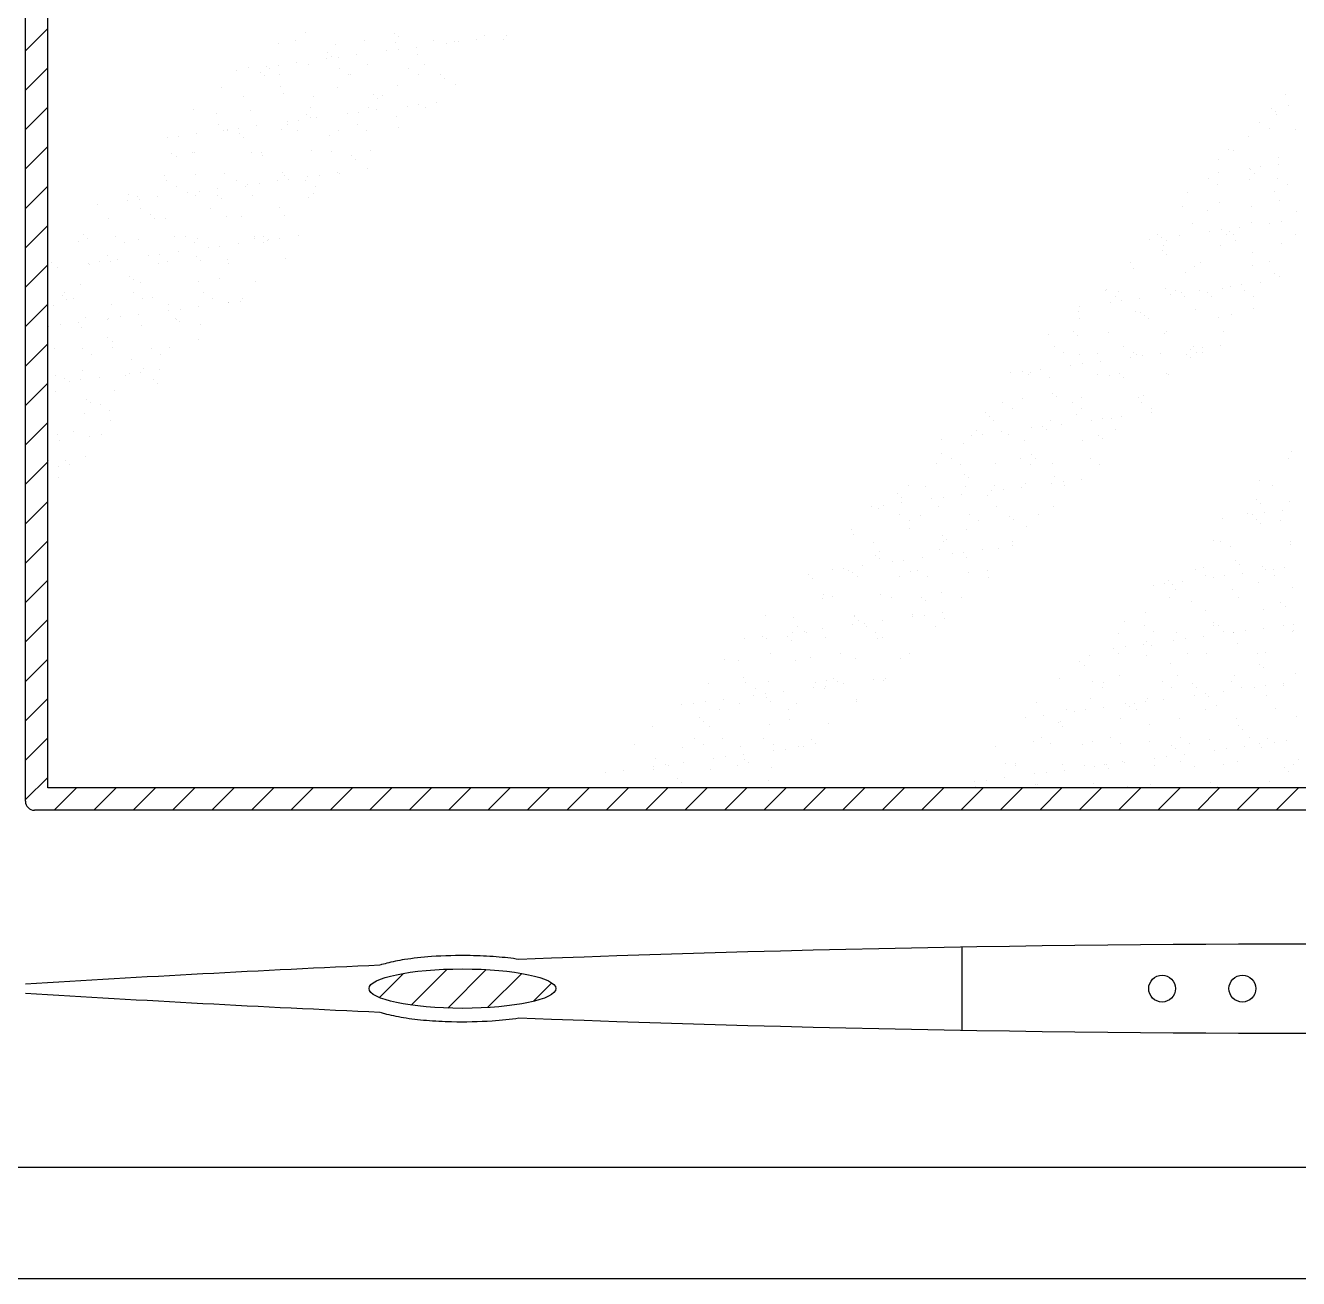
# Model space of a CAD drawing. Header units: inches. Extents: x 11.8 to 54.3, y 10.8 to 35.6.
# Drawn here: x 27.0913 to 27.4767, y 26.4983 to 26.8776 of the extents above; entities that cross this region are included whole.
import ezdxf

# ---------------------------------------------------------------- set-up
doc = ezdxf.new("R2010")
doc.units = ezdxf.units.IN
doc.header["$MEASUREMENT"] = 0
doc.layers.add('02', color=2, linetype='Continuous')
doc.layers.add('1', color=1, linetype='Continuous')

msp = doc.modelspace()

# ---------------------------------------------------------------- linework, layer by layer
at = {"layer": '02'}
for p, q in [((27.09131, 26.64279), (27.09131, 27.21384)), ((27.09806, 26.64684), (27.09806, 27.20979)), ((27.09131, 26.87001), (27.09806, 26.87676)), ((27.17598, 26.87557), (27.17598, 26.87557)), ((27.20299, 26.87534), (27.20299, 26.87534)), ((27.20424, 26.8742), (27.20424, 26.8742)), ((27.22784, 26.8735), (27.22784, 26.8735)), ((27.2304, 26.87474), (27.2304, 26.87474)), ((27.237, 26.87471), (27.237, 26.87471)), ((27.16798, 26.87205), (27.16798, 26.87205)), ((27.17293, 26.87317), (27.17293, 26.87317)), ((27.18525, 26.87196), (27.18525, 26.87196)), ((27.19395, 26.87321), (27.19395, 26.87321)), ((27.20067, 26.86992), (27.20067, 26.86992)), ((27.20348, 26.87262), (27.20348, 26.87262)), ((27.20418, 26.87038), (27.20418, 26.87038)), ((27.20967, 26.87111), (27.20967, 26.87111)), ((27.21497, 26.87324), (27.21497, 26.87324)), ((27.21883, 26.87231), (27.21883, 26.87231)), ((27.22115, 26.87284), (27.22115, 26.87284)), ((27.22235, 26.87278), (27.22235, 26.87278)), ((27.236, 26.87328), (27.236, 26.87328)), ((27.17333, 26.86632), (27.17333, 26.86632)), ((27.17711, 26.86572), (27.17711, 26.86572)), ((27.1825, 26.86753), (27.1825, 26.86753)), ((27.1827, 26.86942), (27.1827, 26.86942)), ((27.18395, 26.86828), (27.18395, 26.86828)), ((27.18601, 26.86799), (27.18601, 26.86799)), ((27.1915, 26.86871), (27.1915, 26.86871)), ((27.19478, 26.86594), (27.19478, 26.86594)), ((27.21011, 26.86882), (27.21011, 26.86882)), ((27.21205, 26.86586), (27.21205, 26.86586)), ((27.09131, 26.85808), (27.09806, 26.86483)), ((27.15516, 26.86393), (27.15516, 26.86393)), ((27.15888, 26.86506), (27.15888, 26.86506)), ((27.16241, 26.86349), (27.16241, 26.86349)), ((27.16366, 26.86235), (27.16366, 26.86235)), ((27.16433, 26.86514), (27.16433, 26.86514)), ((27.16529, 26.86461), (27.16529, 26.86461)), ((27.16784, 26.8656), (27.16784, 26.8656)), ((27.16814, 26.86279), (27.16814, 26.86279)), ((27.18631, 26.86465), (27.18631, 26.86465)), ((27.18916, 26.86283), (27.18916, 26.86283)), ((27.18982, 26.8629), (27.18982, 26.8629)), ((27.20733, 26.86468), (27.20733, 26.86468)), ((27.21018, 26.86287), (27.21018, 26.86287)), ((27.21683, 26.86266), (27.21683, 26.86266)), ((27.15074, 26.85881), (27.15074, 26.85881)), ((27.16841, 26.85904), (27.16841, 26.85904)), ((27.18568, 26.85896), (27.18568, 26.85896)), ((27.20391, 26.85961), (27.20391, 26.85961)), ((27.21807, 26.86152), (27.21807, 26.86152)), ((27.22158, 26.85984), (27.22158, 26.85984)), ((27.15736, 26.85623), (27.15736, 26.85623)), ((27.16953, 26.85697), (27.16953, 26.85697)), ((27.17839, 26.85627), (27.17839, 26.85627)), ((27.19654, 26.85674), (27.19654, 26.85674)), ((27.19778, 26.8556), (27.19778, 26.8556)), ((27.19941, 26.8563), (27.19941, 26.8563)), ((27.21589, 26.85445), (27.21589, 26.85445)), ((27.47267, 26.8568), (27.47267, 26.8568)), ((27.09131, 26.84615), (27.09806, 26.8529)), ((27.14204, 26.85214), (27.14204, 26.85214)), ((27.14924, 26.85105), (27.14924, 26.85105)), ((27.15931, 26.85205), (27.15931, 26.85205)), ((27.17625, 26.85081), (27.17625, 26.85081)), ((27.17754, 26.85271), (27.17754, 26.85271)), ((27.18872, 26.85087), (27.18872, 26.85087)), ((27.19223, 26.85133), (27.19223, 26.85133)), ((27.19521, 26.85294), (27.19521, 26.85294)), ((27.19772, 26.85206), (27.19772, 26.85206)), ((27.20689, 26.85326), (27.20689, 26.85326)), ((27.2104, 26.85373), (27.2104, 26.85373)), ((27.21247, 26.85285), (27.21247, 26.85285)), ((27.46863, 26.85259), (27.46863, 26.85259)), ((27.46987, 26.85145), (27.46987, 26.85145)), ((27.47017, 26.8506), (27.47017, 26.8506)), ((27.47371, 26.85344), (27.47371, 26.85344)), ((27.14972, 26.84767), (27.14972, 26.84767)), ((27.15589, 26.84655), (27.15589, 26.84655)), ((27.16138, 26.84727), (27.16138, 26.84727)), ((27.17055, 26.84848), (27.17055, 26.84848)), ((27.17074, 26.8477), (27.17074, 26.8477)), ((27.17406, 26.84894), (27.17406, 26.84894)), ((27.17749, 26.84967), (27.17749, 26.84967)), ((27.17955, 26.84967), (27.17955, 26.84967)), ((27.19176, 26.84774), (27.19176, 26.84774)), ((27.20365, 26.85022), (27.20365, 26.85022)), ((27.20433, 26.84661), (27.20433, 26.84661)), ((27.46503, 26.84824), (27.46503, 26.84824)), ((27.13421, 26.8437), (27.13421, 26.8437)), ((27.13772, 26.84416), (27.13772, 26.84416)), ((27.14321, 26.84488), (27.14321, 26.84488)), ((27.15117, 26.84581), (27.15117, 26.84581)), ((27.15238, 26.84609), (27.15238, 26.84609)), ((27.15257, 26.84585), (27.15257, 26.84585)), ((27.15596, 26.84489), (27.15596, 26.84489)), ((27.1572, 26.84375), (27.1572, 26.84375)), ((27.16883, 26.84603), (27.16883, 26.84603)), ((27.17359, 26.84589), (27.17359, 26.84589)), ((27.18336, 26.84429), (27.18336, 26.84429)), ((27.1861, 26.84595), (27.1861, 26.84595)), ((27.19461, 26.84593), (27.19461, 26.84593)), ((27.46147, 26.84393), (27.46147, 26.84393)), ((27.46788, 26.84643), (27.46788, 26.84643)), ((27.47574, 26.84607), (27.47574, 26.84607)), ((27.09131, 26.83422), (27.09806, 26.84097)), ((27.13566, 26.83897), (27.13566, 26.83897)), ((27.1418, 26.83929), (27.1418, 26.83929)), ((27.14246, 26.83913), (27.14246, 26.83913)), ((27.15973, 26.83905), (27.15973, 26.83905)), ((27.16282, 26.83932), (27.16282, 26.83932)), ((27.17796, 26.8397), (27.17796, 26.8397)), ((27.18384, 26.83936), (27.18384, 26.83936)), ((27.19563, 26.83993), (27.19563, 26.83993)), ((27.45545, 26.84015), (27.45545, 26.84015)), ((27.4571, 26.83986), (27.4571, 26.83986)), ((27.13691, 26.83783), (27.13691, 26.83783)), ((27.16307, 26.83837), (27.16307, 26.83837)), ((27.19008, 26.83814), (27.19008, 26.83814)), ((27.19133, 26.837), (27.19133, 26.837)), ((27.45236, 26.83694), (27.45236, 26.83694)), ((27.47059, 26.8376), (27.47059, 26.8376)), ((27.47076, 26.83557), (27.47076, 26.83557)), ((27.13336, 26.83214), (27.13336, 26.83214)), ((27.14278, 26.83244), (27.14278, 26.83244)), ((27.15159, 26.8328), (27.15159, 26.8328)), ((27.16926, 26.83303), (27.16926, 26.83303)), ((27.16979, 26.83221), (27.16979, 26.83221)), ((27.17103, 26.83107), (27.17103, 26.83107)), ((27.17677, 26.83182), (27.17677, 26.83182)), ((27.18029, 26.83229), (27.18029, 26.83229)), ((27.18577, 26.83301), (27.18577, 26.83301)), ((27.18653, 26.83294), (27.18653, 26.83294)), ((27.19494, 26.83421), (27.19494, 26.83421)), ((27.44946, 26.8313), (27.44946, 26.8313)), ((27.45259, 26.83318), (27.45259, 26.83318)), ((27.46176, 26.83439), (27.46176, 26.83439)), ((27.46217, 26.83399), (27.46217, 26.83399)), ((27.46341, 26.83285), (27.46341, 26.83285)), ((27.46528, 26.83485), (27.46528, 26.83485)), ((27.47048, 26.83134), (27.47048, 26.83134)), ((27.09131, 26.82228), (27.09806, 26.82903)), ((27.13415, 26.83073), (27.13415, 26.83073)), ((27.137, 26.82891), (27.137, 26.82891)), ((27.14395, 26.8275), (27.14395, 26.8275)), ((27.14944, 26.82822), (27.14944, 26.82822)), ((27.15517, 26.83076), (27.15517, 26.83076)), ((27.15802, 26.82895), (27.15802, 26.82895)), ((27.1586, 26.82943), (27.1586, 26.82943)), ((27.16212, 26.82989), (27.16212, 26.82989)), ((27.16761, 26.83062), (27.16761, 26.83062)), ((27.17619, 26.8308), (27.17619, 26.8308)), ((27.17904, 26.82899), (27.17904, 26.82899)), ((27.45231, 26.82949), (27.45231, 26.82949)), ((27.46189, 26.83092), (27.46189, 26.83092)), ((27.46929, 26.82747), (27.46929, 26.82747)), ((27.47333, 26.82952), (27.47333, 26.82952)), ((27.1131, 26.82344), (27.1131, 26.82344)), ((27.12226, 26.82465), (27.12226, 26.82465)), ((27.12249, 26.82652), (27.12249, 26.82652)), ((27.12522, 26.8259), (27.12522, 26.8259)), ((27.12578, 26.82511), (27.12578, 26.82511)), ((27.13127, 26.82583), (27.13127, 26.82583)), ((27.14043, 26.82704), (27.14043, 26.82704)), ((27.14289, 26.82612), (27.14289, 26.82612)), ((27.1495, 26.82629), (27.1495, 26.82629)), ((27.15074, 26.82515), (27.15074, 26.82515)), ((27.16016, 26.82604), (27.16016, 26.82604)), ((27.17691, 26.82569), (27.17691, 26.82569)), ((27.17839, 26.8267), (27.17839, 26.8267)), ((27.44312, 26.82693), (27.44312, 26.82693)), ((27.45279, 26.82393), (27.45279, 26.82393)), ((27.47102, 26.82459), (27.47102, 26.82459)), ((27.12623, 26.82235), (27.12623, 26.82235)), ((27.12921, 26.82036), (27.12921, 26.82036)), ((27.14725, 26.82238), (27.14725, 26.82238)), ((27.15202, 26.8198), (27.15202, 26.8198)), ((27.15662, 26.81977), (27.15662, 26.81977)), ((27.16827, 26.82242), (27.16827, 26.82242)), ((27.16969, 26.82002), (27.16969, 26.82002)), ((27.44153, 26.82292), (27.44153, 26.82292)), ((27.449, 26.82155), (27.449, 26.82155)), ((27.46255, 26.82296), (27.46255, 26.82296)), ((27.47601, 26.82132), (27.47601, 26.82132)), ((27.09131, 26.81035), (27.09806, 26.8171)), ((27.11652, 26.81922), (27.11652, 26.81922)), ((27.13045, 26.81922), (27.13045, 26.81922)), ((27.13379, 26.81914), (27.13379, 26.81914)), ((27.44465, 26.81769), (27.44465, 26.81769)), ((27.45333, 26.8158), (27.45333, 26.8158)), ((27.45882, 26.81652), (27.45882, 26.81652)), ((27.46232, 26.81791), (27.46232, 26.81791)), ((27.46799, 26.81773), (27.46799, 26.81773)), ((27.4715, 26.81819), (27.4715, 26.81819)), ((27.10741, 26.81224), (27.10741, 26.81224)), ((27.10892, 26.81444), (27.10892, 26.81444)), ((27.11016, 26.8133), (27.11016, 26.8133)), ((27.11858, 26.81378), (27.11858, 26.81378)), ((27.12143, 26.81197), (27.12143, 26.81197)), ((27.12565, 26.81289), (27.12565, 26.81289)), ((27.13632, 26.81384), (27.13632, 26.81384)), ((27.13961, 26.81382), (27.13961, 26.81382)), ((27.14245, 26.81201), (27.14245, 26.81201)), ((27.14331, 26.81312), (27.14331, 26.81312)), ((27.16058, 26.81304), (27.16058, 26.81304)), ((27.16063, 26.81386), (27.16063, 26.81386)), ((27.16333, 26.81361), (27.16333, 26.81361)), ((27.16347, 26.81205), (27.16347, 26.81205)), ((27.16458, 26.81247), (27.16458, 26.81247)), ((27.16483, 26.81277), (27.16483, 26.81277)), ((27.16834, 26.81324), (27.16834, 26.81324)), ((27.17383, 26.81396), (27.17383, 26.81396)), ((27.43165, 26.81295), (27.43165, 26.81295)), ((27.43389, 26.81436), (27.43389, 26.81436)), ((27.43516, 26.81341), (27.43516, 26.81341)), ((27.43674, 26.81254), (27.43674, 26.81254)), ((27.44065, 26.81413), (27.44065, 26.81413)), ((27.44982, 26.81534), (27.44982, 26.81534)), ((27.45491, 26.8144), (27.45491, 26.8144)), ((27.45571, 26.81539), (27.45571, 26.81539)), ((27.45696, 26.81425), (27.45696, 26.81425)), ((27.45776, 26.81258), (27.45776, 26.81258)), ((27.47593, 26.81443), (27.47593, 26.81443)), ((27.11603, 26.80792), (27.11603, 26.80792)), ((27.12849, 26.80799), (27.12849, 26.80799)), ((27.132, 26.80845), (27.132, 26.80845)), ((27.13749, 26.80917), (27.13749, 26.80917)), ((27.14666, 26.81038), (27.14666, 26.81038)), ((27.15017, 26.81084), (27.15017, 26.81084)), ((27.15566, 26.81157), (27.15566, 26.81157)), ((27.43542, 26.80947), (27.43542, 26.80947)), ((27.43594, 26.81101), (27.43594, 26.81101)), ((27.43667, 26.80833), (27.43667, 26.80833)), ((27.45321, 26.81093), (27.45321, 26.81093)), ((27.46283, 26.80887), (27.46283, 26.80887)), ((27.47144, 26.81159), (27.47144, 26.81159)), ((27.09131, 26.79842), (27.09806, 26.80517)), ((27.09927, 26.80599), (27.09927, 26.80599)), ((27.10115, 26.80439), (27.10115, 26.80439)), ((27.11032, 26.8056), (27.11032, 26.8056)), ((27.11066, 26.8054), (27.11066, 26.8054)), ((27.11383, 26.80606), (27.11383, 26.80606)), ((27.11694, 26.80622), (27.11694, 26.80622)), ((27.11932, 26.80678), (27.11932, 26.80678)), ((27.13168, 26.80544), (27.13168, 26.80544)), ((27.13421, 26.80613), (27.13421, 26.80613)), ((27.14304, 26.80769), (27.14304, 26.80769)), ((27.14429, 26.80655), (27.14429, 26.80655)), ((27.15244, 26.80679), (27.15244, 26.80679)), ((27.1527, 26.80548), (27.1527, 26.80548)), ((27.17011, 26.80701), (27.17011, 26.80701)), ((27.42596, 26.80598), (27.42596, 26.80598)), ((27.44507, 26.80468), (27.44507, 26.80468)), ((27.44699, 26.80602), (27.44699, 26.80602)), ((27.46274, 26.80491), (27.46274, 26.80491)), ((27.46801, 26.80605), (27.46801, 26.80605)), ((27.12275, 26.80176), (27.12275, 26.80176)), ((27.124, 26.80062), (27.124, 26.80062)), ((27.15016, 26.80117), (27.15016, 26.80117)), ((27.42684, 26.80403), (27.42684, 26.80403)), ((27.44254, 26.80295), (27.44254, 26.80295)), ((27.46955, 26.80271), (27.46955, 26.80271)), ((27.47079, 26.80157), (27.47079, 26.80157)), ((27.10302, 26.79684), (27.10302, 26.79684)), ((27.10784, 26.79923), (27.10784, 26.79923)), ((27.12404, 26.79688), (27.12404, 26.79688)), ((27.12607, 26.79989), (27.12607, 26.79989)), ((27.14374, 26.80011), (27.14374, 26.80011)), ((27.14506, 26.79692), (27.14506, 26.79692)), ((27.16101, 26.80003), (27.16101, 26.80003)), ((27.41832, 26.79742), (27.41832, 26.79742)), ((27.4187, 26.79778), (27.4187, 26.79778)), ((27.42225, 26.79702), (27.42225, 26.79702)), ((27.43637, 26.79801), (27.43637, 26.79801)), ((27.43934, 26.79745), (27.43934, 26.79745)), ((27.44138, 26.79675), (27.44138, 26.79675)), ((27.44687, 26.79747), (27.44687, 26.79747)), ((27.44926, 26.79679), (27.44926, 26.79679)), ((27.45364, 26.79792), (27.45364, 26.79792)), ((27.45604, 26.79868), (27.45604, 26.79868)), ((27.45955, 26.79914), (27.45955, 26.79914)), ((27.46036, 26.79749), (27.46036, 26.79749)), ((27.46504, 26.79987), (27.46504, 26.79987)), ((27.09131, 26.78649), (27.09806, 26.79324)), ((27.0997, 26.79298), (27.0997, 26.79298)), ((27.10246, 26.79584), (27.10246, 26.79584)), ((27.1037, 26.7947), (27.1037, 26.7947)), ((27.10586, 26.79503), (27.10586, 26.79503)), ((27.11737, 26.79321), (27.11737, 26.79321)), ((27.12688, 26.79507), (27.12688, 26.79507)), ((27.12987, 26.79524), (27.12987, 26.79524)), ((27.13464, 26.79313), (27.13464, 26.79313)), ((27.14371, 26.79252), (27.14371, 26.79252)), ((27.1479, 26.79511), (27.1479, 26.79511)), ((27.15287, 26.79378), (27.15287, 26.79378)), ((27.15288, 26.79372), (27.15288, 26.79372)), ((27.15639, 26.79419), (27.15639, 26.79419)), ((27.15688, 26.79501), (27.15688, 26.79501)), ((27.41053, 26.79269), (27.41053, 26.79269)), ((27.4197, 26.7939), (27.4197, 26.7939)), ((27.42117, 26.7956), (27.42117, 26.7956)), ((27.42321, 26.79436), (27.42321, 26.79436)), ((27.4287, 26.79508), (27.4287, 26.79508)), ((27.43787, 26.79629), (27.43787, 26.79629)), ((27.44219, 26.79564), (27.44219, 26.79564)), ((27.4505, 26.79565), (27.4505, 26.79565)), ((27.46321, 26.79568), (27.46321, 26.79568)), ((27.10958, 26.78932), (27.10958, 26.78932)), ((27.11654, 26.78894), (27.11654, 26.78894)), ((27.12006, 26.7894), (27.12006, 26.7894)), ((27.12554, 26.79012), (27.12554, 26.79012)), ((27.13471, 26.79133), (27.13471, 26.79133)), ((27.13659, 26.78908), (27.13659, 26.78908)), ((27.13823, 26.79179), (27.13823, 26.79179)), ((27.41, 26.7911), (27.41, 26.7911)), ((27.4104, 26.78904), (27.4104, 26.78904)), ((27.42727, 26.79102), (27.42727, 26.79102)), ((27.42897, 26.79086), (27.42897, 26.79086)), ((27.43021, 26.78972), (27.43021, 26.78972)), ((27.43142, 26.78908), (27.43142, 26.78908)), ((27.4455, 26.79168), (27.4455, 26.79168)), ((27.45244, 26.78911), (27.45244, 26.78911)), ((27.45637, 26.79027), (27.45637, 26.79027)), ((27.46317, 26.7919), (27.46317, 26.7919)), ((27.09837, 26.78655), (27.09837, 26.78655)), ((27.10189, 26.78701), (27.10189, 26.78701)), ((27.10737, 26.78773), (27.10737, 26.78773)), ((27.10827, 26.78622), (27.10827, 26.78622)), ((27.11611, 26.7885), (27.11611, 26.7885)), ((27.1265, 26.78688), (27.1265, 26.78688)), ((27.13713, 26.78854), (27.13713, 26.78854)), ((27.13783, 26.78794), (27.13783, 26.78794)), ((27.14416, 26.78711), (27.14416, 26.78711)), ((27.40867, 26.78494), (27.40867, 26.78494)), ((27.41913, 26.78477), (27.41913, 26.78477)), ((27.4368, 26.785), (27.4368, 26.785)), ((27.45406, 26.78492), (27.45406, 26.78492)), ((27.09131, 26.77455), (27.09806, 26.7813)), ((27.11629, 26.78316), (27.11629, 26.78316)), ((27.11754, 26.78202), (27.11754, 26.78202)), ((27.1437, 26.78256), (27.1437, 26.78256)), ((27.4009, 26.78412), (27.4009, 26.78412)), ((27.40992, 26.7838), (27.40992, 26.7838)), ((27.43608, 26.78434), (27.43608, 26.78434)), ((27.10013, 26.77998), (27.10013, 26.77998)), ((27.10847, 26.77994), (27.10847, 26.77994)), ((27.11131, 26.77813), (27.11131, 26.77813)), ((27.11779, 26.7802), (27.11779, 26.7802)), ((27.12949, 26.77998), (27.12949, 26.77998)), ((27.13233, 26.77817), (27.13233, 26.77817)), ((27.13506, 26.78012), (27.13506, 26.78012)), ((27.40275, 26.78048), (27.40275, 26.78048)), ((27.4056, 26.77866), (27.4056, 26.77866)), ((27.41042, 26.7781), (27.41042, 26.7781)), ((27.41579, 26.77842), (27.41579, 26.77842)), ((27.42377, 26.78051), (27.42377, 26.78051)), ((27.42592, 26.77724), (27.42592, 26.77724)), ((27.42662, 26.7787), (27.42662, 26.7787)), ((27.42769, 26.77801), (27.42769, 26.77801)), ((27.42944, 26.7777), (27.42944, 26.7777)), ((27.43493, 26.77843), (27.43493, 26.77843)), ((27.4428, 26.77819), (27.4428, 26.77819)), ((27.44409, 26.77963), (27.44409, 26.77963)), ((27.44479, 26.78055), (27.44479, 26.78055)), ((27.44592, 26.77867), (27.44592, 26.77867)), ((27.44761, 26.78009), (27.44761, 26.78009)), ((27.44764, 26.77874), (27.44764, 26.77874)), ((27.45309, 26.78082), (27.45309, 26.78082)), ((27.10869, 26.77322), (27.10869, 26.77322)), ((27.12341, 26.77664), (27.12341, 26.77664)), ((27.12692, 26.77387), (27.12692, 26.77387)), ((27.13177, 26.77347), (27.13177, 26.77347)), ((27.39859, 26.77364), (27.39859, 26.77364)), ((27.40775, 26.77485), (27.40775, 26.77485)), ((27.41127, 26.77531), (27.41127, 26.77531)), ((27.41676, 26.77603), (27.41676, 26.77603)), ((27.44405, 26.77705), (27.44405, 26.77705)), ((27.09131, 26.76262), (27.09806, 26.76937)), ((27.10054, 26.77156), (27.10054, 26.77156)), ((27.10312, 26.77072), (27.10312, 26.77072)), ((27.1046, 26.76989), (27.1046, 26.76989)), ((27.10811, 26.77035), (27.10811, 26.77035)), ((27.1136, 26.77108), (27.1136, 26.77108)), ((27.12156, 26.7716), (27.12156, 26.7716)), ((27.12277, 26.77228), (27.12277, 26.77228)), ((27.12628, 26.77274), (27.12628, 26.77274)), ((27.13013, 26.77048), (27.13013, 26.77048)), ((27.38959, 26.77246), (27.38959, 26.77246)), ((27.3931, 26.77292), (27.3931, 26.77292)), ((27.39483, 26.7721), (27.39483, 26.7721)), ((27.3955, 26.7725), (27.3955, 26.7725)), ((27.40132, 26.77111), (27.40132, 26.77111)), ((27.41585, 26.77213), (27.41585, 26.77213)), ((27.41955, 26.77177), (27.41955, 26.77177)), ((27.42251, 26.77226), (27.42251, 26.77226)), ((27.42375, 26.77112), (27.42375, 26.77112)), ((27.43687, 26.77217), (27.43687, 26.77217)), ((27.43722, 26.77199), (27.43722, 26.77199)), ((27.10055, 26.76697), (27.10055, 26.76697)), ((27.11822, 26.7672), (27.11822, 26.7672)), ((27.13137, 26.76934), (27.13137, 26.76934)), ((27.40222, 26.76634), (27.40222, 26.76634)), ((27.42963, 26.76574), (27.42963, 26.76574)), ((27.10984, 26.76456), (27.10984, 26.76456)), ((27.11108, 26.76342), (27.11108, 26.76342)), ((27.11392, 26.76304), (27.11392, 26.76304)), ((27.38718, 26.76353), (27.38718, 26.76353)), ((27.39003, 26.76172), (27.39003, 26.76172)), ((27.39318, 26.76487), (27.39318, 26.76487)), ((27.40346, 26.7652), (27.40346, 26.7652)), ((27.40821, 26.76357), (27.40821, 26.76357)), ((27.41085, 26.76509), (27.41085, 26.76509)), ((27.41105, 26.76176), (27.41105, 26.76176)), ((27.42812, 26.76501), (27.42812, 26.76501)), ((27.42923, 26.76361), (27.42923, 26.76361)), ((27.43207, 26.7618), (27.43207, 26.7618)), ((27.10912, 26.76021), (27.10912, 26.76021)), ((27.11677, 26.76123), (27.11677, 26.76123)), ((27.11696, 26.75804), (27.11696, 26.75804)), ((27.38193, 26.76041), (27.38193, 26.76041)), ((27.38317, 26.75927), (27.38317, 26.75927)), ((27.38448, 26.75819), (27.38448, 26.75819)), ((27.40175, 26.75811), (27.40175, 26.75811)), ((27.40934, 26.75982), (27.40934, 26.75982)), ((27.41398, 26.75819), (27.41398, 26.75819)), ((27.41749, 26.75865), (27.41749, 26.75865)), ((27.41998, 26.75876), (27.41998, 26.75876)), ((27.42298, 26.75938), (27.42298, 26.75938)), ((27.43215, 26.76058), (27.43215, 26.76058)), ((27.09131, 26.75069), (27.09806, 26.75744)), ((27.10098, 26.75397), (27.10098, 26.75397)), ((27.10599, 26.75466), (27.10599, 26.75466)), ((27.37926, 26.75516), (27.37926, 26.75516)), ((27.38664, 26.75459), (27.38664, 26.75459)), ((27.39581, 26.7558), (27.39581, 26.7558)), ((27.39932, 26.75626), (27.39932, 26.75626)), ((27.40028, 26.75519), (27.40028, 26.75519)), ((27.40481, 26.75698), (27.40481, 26.75698)), ((27.4213, 26.75523), (27.4213, 26.75523)), ((27.10165, 26.75203), (27.10165, 26.75203)), ((27.11082, 26.75323), (27.11082, 26.75323)), ((27.11433, 26.7537), (27.11433, 26.7537)), ((27.36847, 26.7522), (27.36847, 26.7522)), ((27.37537, 26.7512), (27.37537, 26.7512)), ((27.37764, 26.75341), (27.37764, 26.75341)), ((27.38115, 26.75387), (27.38115, 26.75387)), ((27.38904, 26.75389), (27.38904, 26.75389)), ((27.39361, 26.75186), (27.39361, 26.75186)), ((27.41127, 26.75208), (27.41127, 26.75208)), ((27.41605, 26.75366), (27.41605, 26.75366)), ((27.4173, 26.75252), (27.4173, 26.75252)), ((27.10954, 26.74721), (27.10954, 26.74721)), ((27.36875, 26.74797), (27.36875, 26.74797)), ((27.37162, 26.74659), (27.37162, 26.74659)), ((27.39264, 26.74663), (27.39264, 26.74663)), ((27.39576, 26.74774), (27.39576, 26.74774)), ((27.39701, 26.7466), (27.39701, 26.7466)), ((27.41366, 26.74667), (27.41366, 26.74667)), ((27.47357, 26.74656), (27.47357, 26.74656)), ((27.47471, 26.74871), (27.47471, 26.74871)), ((27.09131, 26.73876), (27.09806, 26.74551)), ((27.09835, 26.7461), (27.09835, 26.7461)), ((27.1012, 26.74428), (27.1012, 26.74428)), ((27.10338, 26.74596), (27.10338, 26.74596)), ((27.10463, 26.74482), (27.10463, 26.74482)), ((27.36724, 26.74496), (27.36724, 26.74496)), ((27.37446, 26.74478), (27.37446, 26.74478)), ((27.3849, 26.74518), (27.3849, 26.74518)), ((27.39548, 26.74482), (27.39548, 26.74482)), ((27.40217, 26.7451), (27.40217, 26.7451)), ((27.4165, 26.74486), (27.4165, 26.74486)), ((27.1014, 26.74096), (27.1014, 26.74096)), ((27.37547, 26.74181), (27.37547, 26.74181)), ((27.37672, 26.74067), (27.37672, 26.74067)), ((27.39403, 26.73885), (27.39403, 26.73885)), ((27.40203, 26.73914), (27.40203, 26.73914)), ((27.40288, 26.74122), (27.40288, 26.74122)), ((27.40555, 26.7396), (27.40555, 26.7396)), ((27.41103, 26.74033), (27.41103, 26.74033)), ((27.46487, 26.73988), (27.46487, 26.73988)), ((27.35518, 26.73589), (27.35518, 26.73589)), ((27.35642, 26.73475), (27.35642, 26.73475)), ((27.35853, 26.73828), (27.35853, 26.73828)), ((27.36369, 26.73821), (27.36369, 26.73821)), ((27.36921, 26.73482), (27.36921, 26.73482)), ((27.37469, 26.73554), (27.37469, 26.73554)), ((27.3758, 26.7382), (27.3758, 26.7382)), ((27.38259, 26.73529), (27.38259, 26.73529)), ((27.38386, 26.73675), (27.38386, 26.73675)), ((27.38471, 26.73825), (27.38471, 26.73825)), ((27.38738, 26.73721), (27.38738, 26.73721)), ((27.39286, 26.73793), (27.39286, 26.73793)), ((27.40573, 26.73829), (27.40573, 26.73829)), ((27.46879, 26.73841), (27.46879, 26.73841)), ((27.09131, 26.72682), (27.09806, 26.73357)), ((27.34752, 26.73197), (27.34752, 26.73197)), ((27.34943, 26.73129), (27.34943, 26.73129)), ((27.35104, 26.73243), (27.35104, 26.73243)), ((27.35653, 26.73315), (27.35653, 26.73315)), ((27.36569, 26.73436), (27.36569, 26.73436)), ((27.36766, 26.73195), (27.36766, 26.73195)), ((27.38533, 26.73218), (27.38533, 26.73218)), ((27.4026, 26.73209), (27.4026, 26.73209)), ((27.46401, 26.73423), (27.46401, 26.73423)), ((27.46526, 26.73309), (27.46526, 26.73309)), ((27.47177, 26.73085), (27.47177, 26.73085)), ((27.47399, 26.73355), (27.47399, 26.73355)), ((27.35605, 26.72965), (27.35605, 26.72965)), ((27.35889, 26.72784), (27.35889, 26.72784)), ((27.3623, 26.72937), (27.3623, 26.72937)), ((27.37707, 26.72969), (27.37707, 26.72969)), ((27.37991, 26.72788), (27.37991, 26.72788)), ((27.38931, 26.72914), (27.38931, 26.72914)), ((27.39055, 26.728), (27.39055, 26.728)), ((27.39809, 26.72973), (27.39809, 26.72973)), ((27.4536, 26.72845), (27.4536, 26.72845)), ((27.46115, 26.72984), (27.46115, 26.72984)), ((27.46276, 26.72966), (27.46276, 26.72966)), ((27.464, 26.72803), (27.464, 26.72803)), ((27.46628, 26.73012), (27.46628, 26.73012)), ((27.47113, 26.72771), (27.47113, 26.72771)), ((27.34129, 26.72505), (27.34129, 26.72505)), ((27.342, 26.72344), (27.342, 26.72344)), ((27.35896, 26.72527), (27.35896, 26.72527)), ((27.36901, 26.72321), (27.36901, 26.72321)), ((27.37623, 26.72519), (27.37623, 26.72519)), ((27.39446, 26.72585), (27.39446, 26.72585)), ((27.46529, 26.72687), (27.46529, 26.72687)), ((27.09131, 26.71489), (27.09806, 26.72164)), ((27.34812, 26.72127), (27.34812, 26.72127)), ((27.36914, 26.72131), (27.36914, 26.72131)), ((27.37026, 26.72207), (27.37026, 26.72207)), ((27.39009, 26.72009), (27.39009, 26.72009)), ((27.39016, 26.72135), (27.39016, 26.72135)), ((27.45084, 26.72179), (27.45084, 26.72179)), ((27.45322, 26.72146), (27.45322, 26.72146)), ((27.45619, 26.71989), (27.45619, 26.71989)), ((27.47424, 26.7215), (27.47424, 26.7215)), ((27.47442, 26.72054), (27.47442, 26.72054)), ((27.34872, 26.71729), (27.34872, 26.71729)), ((27.34985, 26.71829), (27.34985, 26.71829)), ((27.34997, 26.71615), (27.34997, 26.71615)), ((27.35726, 26.71577), (27.35726, 26.71577)), ((27.36275, 26.71649), (27.36275, 26.71649)), ((27.36809, 26.71894), (27.36809, 26.71894)), ((27.37192, 26.7177), (27.37192, 26.7177)), ((27.37543, 26.71816), (27.37543, 26.71816)), ((27.37613, 26.71669), (27.37613, 26.71669)), ((27.38092, 26.71888), (27.38092, 26.71888)), ((27.38575, 26.71917), (27.38575, 26.71917)), ((27.45756, 26.71563), (27.45756, 26.71563)), ((27.33558, 26.71292), (27.33558, 26.71292)), ((27.33909, 26.71338), (27.33909, 26.71338)), ((27.34048, 26.71271), (27.34048, 26.71271)), ((27.34171, 26.71204), (27.34171, 26.71204)), ((27.34458, 26.7141), (27.34458, 26.7141)), ((27.35375, 26.71531), (27.35375, 26.71531)), ((27.35938, 26.71227), (27.35938, 26.71227)), ((27.3615, 26.71275), (27.3615, 26.71275)), ((27.37665, 26.71218), (27.37665, 26.71218)), ((27.38252, 26.71279), (27.38252, 26.71279)), ((27.44558, 26.7129), (27.44558, 26.7129)), ((27.44805, 26.71364), (27.44805, 26.71364)), ((27.4588, 26.71449), (27.4588, 26.71449)), ((27.45982, 26.7118), (27.45982, 26.7118)), ((27.46572, 26.71387), (27.46572, 26.71387)), ((27.4666, 26.71294), (27.4666, 26.71294)), ((27.46899, 26.713), (27.46899, 26.713)), ((27.4725, 26.71347), (27.4725, 26.71347)), ((27.09131, 26.70296), (27.09806, 26.70971)), ((27.32843, 26.71136), (27.32843, 26.71136)), ((27.32968, 26.71022), (27.32968, 26.71022)), ((27.34332, 26.7109), (27.34332, 26.7109)), ((27.35584, 26.71077), (27.35584, 26.71077)), ((27.36434, 26.71094), (27.36434, 26.71094)), ((27.38285, 26.71053), (27.38285, 26.71053)), ((27.43265, 26.70822), (27.43265, 26.70822)), ((27.43616, 26.70868), (27.43616, 26.70868)), ((27.43727, 26.7097), (27.43727, 26.7097)), ((27.43851, 26.70856), (27.43851, 26.70856)), ((27.44165, 26.7094), (27.44165, 26.7094)), ((27.44843, 26.71109), (27.44843, 26.71109)), ((27.45082, 26.71061), (27.45082, 26.71061)), ((27.45433, 26.71107), (27.45433, 26.71107)), ((27.46468, 26.70911), (27.46468, 26.70911)), ((27.46945, 26.71113), (27.46945, 26.71113)), ((27.33255, 26.70433), (27.33255, 26.70433)), ((27.33301, 26.70536), (27.33301, 26.70536)), ((27.33555, 26.70484), (27.33555, 26.70484)), ((27.35028, 26.70528), (27.35028, 26.70528)), ((27.35357, 26.70437), (27.35357, 26.70437)), ((27.36256, 26.70461), (27.36256, 26.70461)), ((27.36851, 26.70594), (27.36851, 26.70594)), ((27.37459, 26.70441), (27.37459, 26.70441)), ((27.43765, 26.70452), (27.43765, 26.70452)), ((27.43935, 26.70696), (27.43935, 26.70696)), ((27.45661, 26.70688), (27.45661, 26.70688)), ((27.45867, 26.70456), (27.45867, 26.70456)), ((27.47484, 26.70754), (27.47484, 26.70754)), ((27.3638, 26.70347), (27.3638, 26.70347)), ((27.44438, 26.70318), (27.44438, 26.70318)), ((27.44847, 26.70063), (27.44847, 26.70063)), ((27.46614, 26.70086), (27.46614, 26.70086)), ((27.47139, 26.70295), (27.47139, 26.70295)), ((27.47264, 26.70181), (27.47264, 26.70181)), ((27.09131, 26.69103), (27.09806, 26.69778)), ((27.31526, 26.69892), (27.31526, 26.69892)), ((27.32391, 26.69838), (27.32391, 26.69838)), ((27.3418, 26.69626), (27.3418, 26.69626)), ((27.34214, 26.69904), (27.34214, 26.69904)), ((27.34227, 26.69868), (27.34227, 26.69868)), ((27.34351, 26.69754), (27.34351, 26.69754)), ((27.34531, 26.69672), (27.34531, 26.69672)), ((27.3508, 26.69744), (27.3508, 26.69744)), ((27.35981, 26.69926), (27.35981, 26.69926)), ((27.35997, 26.69865), (27.35997, 26.69865)), ((27.36348, 26.69911), (27.36348, 26.69911)), ((27.36897, 26.69984), (27.36897, 26.69984)), ((27.36967, 26.69809), (27.36967, 26.69809)), ((27.42409, 26.69726), (27.42409, 26.69726)), ((27.43024, 26.69998), (27.43024, 26.69998)), ((27.4511, 26.69703), (27.4511, 26.69703)), ((27.47521, 26.69635), (27.47521, 26.69635)), ((27.31446, 26.69266), (27.31446, 26.69266)), ((27.32198, 26.69276), (27.32198, 26.69276)), ((27.32363, 26.69387), (27.32363, 26.69387)), ((27.32491, 26.69577), (27.32491, 26.69577)), ((27.32715, 26.69433), (27.32715, 26.69433)), ((27.32776, 26.69396), (27.32776, 26.69396)), ((27.33263, 26.69505), (27.33263, 26.69505)), ((27.33344, 26.69236), (27.33344, 26.69236)), ((27.34593, 26.69581), (27.34593, 26.69581)), ((27.34878, 26.694), (27.34878, 26.694)), ((27.3507, 26.69228), (27.3507, 26.69228)), ((27.36695, 26.69585), (27.36695, 26.69585)), ((27.4221, 26.69373), (27.4221, 26.69373)), ((27.43001, 26.69596), (27.43001, 26.69596)), ((27.43286, 26.69415), (27.43286, 26.69415)), ((27.43977, 26.69396), (27.43977, 26.69396)), ((27.44787, 26.69275), (27.44787, 26.69275)), ((27.45103, 26.696), (27.45103, 26.696)), ((27.45235, 26.69589), (27.45235, 26.69589)), ((27.45388, 26.69419), (27.45388, 26.69419)), ((27.45704, 26.69395), (27.45704, 26.69395)), ((27.45704, 26.69387), (27.45704, 26.69387)), ((27.46056, 26.69442), (27.46056, 26.69442)), ((27.46604, 26.69514), (27.46604, 26.69514)), ((27.47205, 26.69604), (27.47205, 26.69604)), ((27.4749, 26.69423), (27.4749, 26.69423)), ((27.47527, 26.69453), (27.47527, 26.69453)), ((27.30898, 26.69194), (27.30898, 26.69194)), ((27.31577, 26.69213), (27.31577, 26.69213)), ((27.32322, 26.69162), (27.32322, 26.69162)), ((27.34938, 26.69216), (27.34938, 26.69216)), ((27.4207, 26.68917), (27.4207, 26.68917)), ((27.42422, 26.68963), (27.42422, 26.68963)), ((27.4297, 26.69035), (27.4297, 26.69035)), ((27.43081, 26.6911), (27.43081, 26.6911)), ((27.43206, 26.68996), (27.43206, 26.68996)), ((27.43887, 26.69156), (27.43887, 26.69156)), ((27.44239, 26.69202), (27.44239, 26.69202)), ((27.45822, 26.69051), (27.45822, 26.69051)), ((27.09131, 26.67909), (27.09806, 26.68584)), ((27.30293, 26.6857), (27.30293, 26.6857)), ((27.30707, 26.68546), (27.30707, 26.68546)), ((27.31698, 26.68739), (27.31698, 26.68739)), ((27.32433, 26.68537), (27.32433, 26.68537)), ((27.32909, 26.68624), (27.32909, 26.68624)), ((27.338, 26.68743), (27.338, 26.68743)), ((27.34257, 26.68603), (27.34257, 26.68603)), ((27.3561, 26.68601), (27.3561, 26.68601)), ((27.35902, 26.68747), (27.35902, 26.68747)), ((27.41052, 26.68518), (27.41052, 26.68518)), ((27.4134, 26.68705), (27.4134, 26.68705)), ((27.42208, 26.68758), (27.42208, 26.68758)), ((27.43067, 26.68697), (27.43067, 26.68697)), ((27.43793, 26.68458), (27.43793, 26.68458)), ((27.4431, 26.68762), (27.4431, 26.68762)), ((27.4489, 26.68763), (27.4489, 26.68763)), ((27.46413, 26.68766), (27.46413, 26.68766)), ((27.46657, 26.68785), (27.46657, 26.68785)), ((27.41176, 26.68404), (27.41176, 26.68404)), ((27.42253, 26.68073), (27.42253, 26.68073)), ((27.4402, 26.68095), (27.4402, 26.68095)), ((27.45746, 26.68087), (27.45746, 26.68087)), ((27.46494, 26.68435), (27.46494, 26.68435)), ((27.46618, 26.68321), (27.46618, 26.68321)), ((27.47569, 26.68153), (27.47569, 26.68153)), ((27.29796, 26.67847), (27.29796, 26.67847)), ((27.3088, 26.68032), (27.3088, 26.68032)), ((27.30934, 26.67883), (27.30934, 26.67883)), ((27.31219, 26.67702), (27.31219, 26.67702)), ((27.31619, 26.67913), (27.31619, 26.67913)), ((27.32986, 26.67721), (27.32986, 26.67721)), ((27.33036, 26.67887), (27.33036, 26.67887)), ((27.33321, 26.67706), (27.33321, 26.67706)), ((27.33337, 26.67767), (27.33337, 26.67767)), ((27.33386, 26.67935), (27.33386, 26.67935)), ((27.33581, 26.68008), (27.33581, 26.68008)), ((27.33705, 26.67894), (27.33705, 26.67894)), ((27.33886, 26.67839), (27.33886, 26.67839)), ((27.34802, 26.6796), (27.34802, 26.6796)), ((27.35113, 26.67927), (27.35113, 26.67927)), ((27.35154, 26.68006), (27.35154, 26.68006)), ((27.4043, 26.68007), (27.4043, 26.68007)), ((27.41444, 26.67902), (27.41444, 26.67902)), ((27.41729, 26.67721), (27.41729, 26.67721)), ((27.41764, 26.67866), (27.41764, 26.67866)), ((27.43546, 26.67906), (27.43546, 26.67906)), ((27.43831, 26.67725), (27.43831, 26.67725)), ((27.44465, 26.67843), (27.44465, 26.67843)), ((27.44589, 26.67729), (27.44589, 26.67729)), ((27.45648, 26.6791), (27.45648, 26.6791)), ((27.45933, 26.67728), (27.45933, 26.67728)), ((27.46327, 26.6773), (27.46327, 26.6773)), ((27.46678, 26.67776), (27.46678, 26.67776)), ((27.47205, 26.67783), (27.47205, 26.67783)), ((27.47227, 26.67848), (27.47227, 26.67848)), ((27.09131, 26.66716), (27.09806, 26.67391)), ((27.30252, 26.67361), (27.30252, 26.67361)), ((27.31169, 26.67482), (27.31169, 26.67482)), ((27.3152, 26.67528), (27.3152, 26.67528)), ((27.31552, 26.67416), (27.31552, 26.67416)), ((27.31676, 26.67302), (27.31676, 26.67302)), ((27.32069, 26.676), (27.32069, 26.676)), ((27.34293, 26.67356), (27.34293, 26.67356)), ((27.34299, 26.67302), (27.34299, 26.67302)), ((27.41383, 26.67405), (27.41383, 26.67405)), ((27.43109, 26.67397), (27.43109, 26.67397)), ((27.43593, 26.6737), (27.43593, 26.6737)), ((27.4451, 26.6749), (27.4451, 26.6749)), ((27.44861, 26.67537), (27.44861, 26.67537)), ((27.44932, 26.67462), (27.44932, 26.67462)), ((27.4541, 26.67609), (27.4541, 26.67609)), ((27.46699, 26.67485), (27.46699, 26.67485)), ((27.28982, 26.67222), (27.28982, 26.67222)), ((27.29352, 26.67242), (27.29352, 26.67242)), ((27.29703, 26.67289), (27.29703, 26.67289)), ((27.30141, 26.67045), (27.30141, 26.67045)), ((27.30749, 26.67245), (27.30749, 26.67245)), ((27.32243, 26.67049), (27.32243, 26.67049)), ((27.32476, 26.67237), (27.32476, 26.67237)), ((27.39734, 26.67273), (27.39734, 26.67273)), ((27.40652, 26.67064), (27.40652, 26.67064)), ((27.40876, 26.67012), (27.40876, 26.67012)), ((27.41227, 26.67058), (27.41227, 26.67058)), ((27.41776, 26.6713), (27.41776, 26.6713)), ((27.42435, 26.6725), (27.42435, 26.6725)), ((27.4256, 26.67136), (27.4256, 26.67136)), ((27.42693, 26.67251), (27.42693, 26.67251)), ((27.42754, 26.67068), (27.42754, 26.67068)), ((27.43044, 26.67297), (27.43044, 26.67297)), ((27.44856, 26.67072), (27.44856, 26.67072)), ((27.45176, 26.6719), (27.45176, 26.6719)), ((27.46958, 26.67076), (27.46958, 26.67076)), ((27.28112, 26.66555), (27.28112, 26.66555)), ((27.29523, 26.66823), (27.29523, 26.66823)), ((27.29647, 26.66709), (27.29647, 26.66709)), ((27.29839, 26.66546), (27.29839, 26.66546)), ((27.31662, 26.66612), (27.31662, 26.66612)), ((27.32264, 26.66764), (27.32264, 26.66764)), ((27.33429, 26.66635), (27.33429, 26.66635)), ((27.3941, 26.66819), (27.3941, 26.66819)), ((27.39959, 26.66891), (27.39959, 26.66891)), ((27.40406, 26.66658), (27.40406, 26.66658)), ((27.40472, 26.66706), (27.40472, 26.66706)), ((27.40531, 26.66544), (27.40531, 26.66544)), ((27.42295, 26.66772), (27.42295, 26.66772)), ((27.43147, 26.66598), (27.43147, 26.66598)), ((27.44062, 26.66795), (27.44062, 26.66795)), ((27.45789, 26.66786), (27.45789, 26.66786)), ((27.45848, 26.66575), (27.45848, 26.66575)), ((27.47612, 26.66852), (27.47612, 26.66852)), ((27.09131, 26.65523), (27.09806, 26.66198)), ((27.29377, 26.66189), (27.29377, 26.66189)), ((27.30234, 26.66171), (27.30234, 26.66171)), ((27.31479, 26.66193), (27.31479, 26.66193)), ((27.32935, 26.66148), (27.32935, 26.66148)), ((27.39887, 26.66208), (27.39887, 26.66208)), ((27.41989, 26.66212), (27.41989, 26.66212)), ((27.44091, 26.66216), (27.44091, 26.66216)), ((27.44975, 26.66162), (27.44975, 26.66162)), ((27.45973, 26.66461), (27.45973, 26.66461)), ((27.46193, 26.6622), (27.46193, 26.6622)), ((27.46742, 26.66184), (27.46742, 26.66184)), ((27.2756, 26.66004), (27.2756, 26.66004)), ((27.29025, 26.65922), (27.29025, 26.65922)), ((27.29662, 26.66008), (27.29662, 26.66008)), ((27.30792, 26.65944), (27.30792, 26.65944)), ((27.31764, 26.66011), (27.31764, 26.66011)), ((27.31791, 26.65816), (27.31791, 26.65816)), ((27.32142, 26.65862), (27.32142, 26.65862)), ((27.32518, 26.65936), (27.32518, 26.65936)), ((27.32691, 26.65934), (27.32691, 26.65934)), ((27.3306, 26.66034), (27.3306, 26.66034)), ((27.38502, 26.65951), (27.38502, 26.65951)), ((27.39658, 26.66082), (27.39658, 26.66082)), ((27.40172, 26.66027), (27.40172, 26.66027)), ((27.41118, 26.66006), (27.41118, 26.66006)), ((27.41425, 26.66104), (27.41425, 26.66104)), ((27.42274, 26.66031), (27.42274, 26.66031)), ((27.43152, 26.66096), (27.43152, 26.66096)), ((27.43819, 26.65982), (27.43819, 26.65982)), ((27.43943, 26.65868), (27.43943, 26.65868)), ((27.44376, 26.66034), (27.44376, 26.66034)), ((27.45132, 26.65825), (27.45132, 26.65825)), ((27.45483, 26.65871), (27.45483, 26.65871)), ((27.46032, 26.65943), (27.46032, 26.65943)), ((27.46478, 26.66038), (27.46478, 26.66038)), ((27.4656, 26.65923), (27.4656, 26.65923)), ((27.46949, 26.66064), (27.46949, 26.66064)), ((27.473, 26.6611), (27.473, 26.6611)), ((27.28205, 26.65579), (27.28205, 26.65579)), ((27.28508, 26.65384), (27.28508, 26.65384)), ((27.29057, 26.65456), (27.29057, 26.65456)), ((27.29974, 26.65577), (27.29974, 26.65577)), ((27.30325, 26.65623), (27.30325, 26.65623)), ((27.30874, 26.65695), (27.30874, 26.65695)), ((27.30906, 26.65556), (27.30906, 26.65556)), ((27.31031, 26.65442), (27.31031, 26.65442)), ((27.38788, 26.65414), (27.38788, 26.65414)), ((27.39089, 26.65413), (27.39089, 26.65413)), ((27.40515, 26.65406), (27.40515, 26.65406)), ((27.41197, 26.65374), (27.41197, 26.65374)), ((27.4179, 26.6539), (27.4179, 26.6539)), ((27.41849, 26.65392), (27.41849, 26.65392)), ((27.42338, 26.65471), (27.42338, 26.65471)), ((27.42398, 26.65465), (27.42398, 26.65465)), ((27.43299, 26.65378), (27.43299, 26.65378)), ((27.43315, 26.65585), (27.43315, 26.65585)), ((27.43666, 26.65632), (27.43666, 26.65632)), ((27.44105, 26.65494), (27.44105, 26.65494)), ((27.44215, 26.65704), (27.44215, 26.65704)), ((27.45401, 26.65382), (27.45401, 26.65382)), ((27.45831, 26.65486), (27.45831, 26.65486)), ((27.47503, 26.65385), (27.47503, 26.65385)), ((27.47655, 26.65551), (27.47655, 26.65551)), ((27.09131, 26.6433), (27.09806, 26.65005)), ((27.26691, 26.65145), (27.26691, 26.65145)), ((27.2724, 26.65217), (27.2724, 26.65217)), ((27.28155, 26.65254), (27.28155, 26.65254)), ((27.28157, 26.65338), (27.28157, 26.65338)), ((27.28584, 26.65351), (27.28584, 26.65351)), ((27.29881, 26.65246), (27.29881, 26.65246)), ((27.30686, 26.65355), (27.30686, 26.65355)), ((27.31704, 26.65311), (27.31704, 26.65311)), ((27.39095, 26.6537), (27.39095, 26.6537)), ((27.39681, 26.65107), (27.39681, 26.65107)), ((27.40032, 26.65153), (27.40032, 26.65153)), ((27.40581, 26.65226), (27.40581, 26.65226)), ((27.41498, 26.65346), (27.41498, 26.65346)), ((27.41914, 26.65276), (27.41914, 26.65276)), ((27.44531, 26.6533), (27.44531, 26.6533)), ((27.47232, 26.65307), (27.47232, 26.65307)), ((27.47356, 26.65193), (27.47356, 26.65193)), ((27.86756, 26.64684), (27.09806, 26.64684)), ((27.10003, 26.64009), (27.10678, 26.64684)), ((27.11197, 26.64009), (27.11872, 26.64684)), ((27.1239, 26.64009), (27.13065, 26.64684)), ((27.13583, 26.64009), (27.14258, 26.64684)), ((27.14776, 26.64009), (27.15451, 26.64684)), ((27.1597, 26.64009), (27.16645, 26.64684)), ((27.17163, 26.64009), (27.17838, 26.64684)), ((27.18356, 26.64009), (27.19031, 26.64684)), ((27.19549, 26.64009), (27.20224, 26.64684)), ((27.20743, 26.64009), (27.21418, 26.64684)), ((27.21936, 26.64009), (27.22611, 26.64684)), ((27.23129, 26.64009), (27.23804, 26.64684)), ((27.24322, 26.64009), (27.24997, 26.64684)), ((27.25516, 26.64009), (27.26191, 26.64684)), ((27.26709, 26.64009), (27.27384, 26.64684)), ((27.27902, 26.64009), (27.28577, 26.64684)), ((27.28877, 26.64963), (27.28877, 26.64963)), ((27.29002, 26.64849), (27.29002, 26.64849)), ((27.29095, 26.64009), (27.2977, 26.64684)), ((27.30289, 26.64009), (27.30964, 26.64684)), ((27.31482, 26.64009), (27.32157, 26.64684)), ((27.31618, 26.64904), (27.31618, 26.64904)), ((27.32675, 26.64009), (27.3335, 26.64684)), ((27.33868, 26.64009), (27.34543, 26.64684)), ((27.35062, 26.64009), (27.35737, 26.64684)), ((27.36255, 26.64009), (27.3693, 26.64684)), ((27.37448, 26.64009), (27.38123, 26.64684)), ((27.37864, 26.64868), (27.37864, 26.64868)), ((27.37878, 26.64715), (27.37878, 26.64715)), ((27.38215, 26.64914), (27.38215, 26.64914)), ((27.38641, 26.64009), (27.39316, 26.64684)), ((27.38764, 26.64986), (27.38764, 26.64986)), ((27.39701, 26.64781), (27.39701, 26.64781)), ((27.39761, 26.64798), (27.39761, 26.64798)), ((27.39834, 26.64009), (27.40509, 26.64684)), ((27.41028, 26.64009), (27.41703, 26.64684)), ((27.41468, 26.64804), (27.41468, 26.64804)), ((27.42221, 26.64009), (27.42896, 26.64684)), ((27.42501, 26.64738), (27.42501, 26.64738)), ((27.43194, 26.64795), (27.43194, 26.64795)), ((27.43414, 26.64009), (27.44089, 26.64684)), ((27.44607, 26.64009), (27.45282, 26.64684)), ((27.45017, 26.64861), (27.45017, 26.64861)), ((27.45202, 26.64715), (27.45202, 26.64715)), ((27.45801, 26.64009), (27.46476, 26.64684)), ((27.46784, 26.64884), (27.46784, 26.64884)), ((27.46994, 26.64009), (27.47669, 26.64684)), ((27.87161, 26.64009), (27.09401, 26.64009)), ((27.37481, 26.59866), (27.37481, 26.57351)), ((27.19844, 26.58337), (27.20579, 26.59072)), ((27.2081, 26.5811), (27.21898, 26.59197)), ((27.21913, 26.58019), (27.23079, 26.59186)), ((27.23121, 26.58034), (27.24156, 26.5907)), ((27.24498, 26.58218), (27.25064, 26.58784)), ((26.95631, 26.53209), (28.00931, 26.53209)), ((27.05081, 26.49834), (27.91481, 26.49834))]:
    msp.add_line(p, q, dxfattribs=at)
for centre in [(27.4354, 26.58609), (27.4597, 26.58609)]:
    msp.add_circle(centre, 0.00405, dxfattribs=at)
for centre, radius, start, end in [((27.09401, 26.64279), 0.0027, 180, 270), ((27.48281, 20.28599), 6.31359, 86.444862, 92.197902), ((27.48281, 20.28599), 6.31359, 92.579754, 93.555138), ((27.48281, 32.88618), 6.31359, 266.444862, 267.420252), ((27.48281, 32.88618), 6.31359, 267.802098, 273.555138)]:
    msp.add_arc(centre, radius, start, end, dxfattribs=at)
msp.add_ellipse((27.2236, 26.58609), major_axis=(-0.02827, 0), ratio=0.211048, dxfattribs=at)
for points, knots in [([(27.24068, 26.59494), (27.23854, 26.59527), (27.23623, 26.59552), (27.23128, 26.59591), (27.22864, 26.59604), (27.22202, 26.59615), (27.21801, 26.59605), (27.21134, 26.59557), (27.2086, 26.59527), (27.20414, 26.59457), (27.20234, 26.59421), (27.19999, 26.5936), (27.19929, 26.5934), (27.19864, 26.59319)], [4.090667, 4.090667, 4.090667, 4.090667, 4.355342, 4.355342, 4.630765, 4.630765, 5.039554, 5.039554, 5.351918, 5.351918, 5.59693, 5.59693, 5.707358, 5.707358, 5.707358, 5.707358]), ([(27.19864, 26.57899), (27.19907, 26.57884), (27.19952, 26.57871), (27.20171, 26.5781), (27.20366, 26.57769), (27.20793, 26.577), (27.21026, 26.57672), (27.21515, 26.57631), (27.21772, 26.57617), (27.22443, 26.57601), (27.22863, 26.5761), (27.23545, 26.57656), (27.23818, 26.57685), (27.24068, 26.57723)], [0.575878, 0.575878, 0.575878, 0.575878, 0.648629, 0.648629, 0.918365, 0.918365, 1.1881, 1.1881, 1.457836, 1.457836, 1.883581, 1.883581, 2.192518, 2.192518, 2.192518, 2.192518])]:
    msp.add_open_spline(points, degree=3, knots=knots, dxfattribs=at)
at = {"layer": '1'}
msp.add_line((12.11524, 26.49834), (32.44144, 26.49834), dxfattribs=at)

doc.saveas('drawing.dxf')
